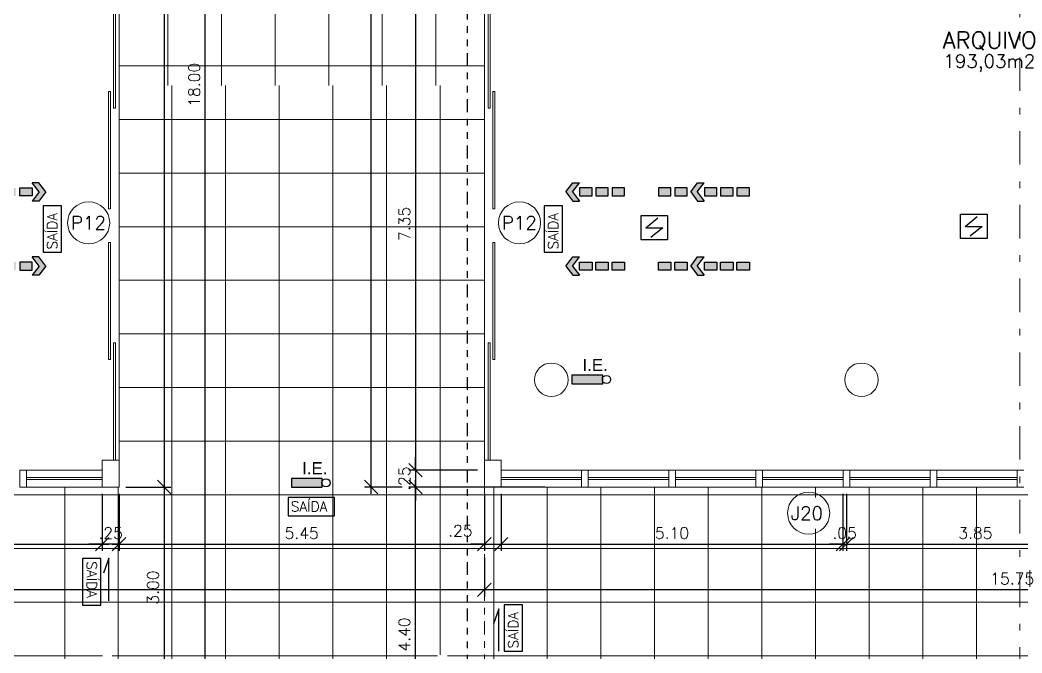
# Model space of a CAD drawing. Header units: millimetres. Extents: x 521 to 1055, y 261 to 520.
# Drawn here: x 578.6 to 593.54, y 487.24 to 496.68 of the extents above; entities that cross this region are included whole.
import ezdxf
from ezdxf.enums import TextEntityAlignment as Align

# ---------------------------------------------------------------- set-up
doc = ezdxf.new("R2010")
doc.units = ezdxf.units.MM
for name, pattern in [('CONTINU', [0]), ('DASHDOT', [1, 0.5, -0.25, 0, -0.25]), ('DASHDOTX2', [2, 1, -0.5, 0, -0.5]), ('DIVIDE2', [15.875, 6.35, -3.175, 0, -3.175, 0, -3.175])]:
    doc.linetypes.add(name, pattern=pattern)
doc.layers.add('0.1', color=8, linetype='Continuous', lineweight=13)
doc.layers.add('ppci', color=8, linetype='Continuous')
doc.styles.add('ROMANS', font='romans')
doc.styles.get("Standard").update_dxf_attribs({"font": 'romans.shx'})
doc.styles.add('STYLE1', font='sanss___.ttf')
doc.dimstyles.new('Fares Eng - 50', dxfattribs={"dimscale": 2, "dimtxt": 0.085, "dimasz": 0.1, "dimexe": 0.05, "dimexo": 0.05, "dimgap": 0.04, "dimtad": 1, "dimzin": 4, "dimdsep": 46, "dimtxsty": 'ROMANS', "dimblk1": 'OBLIQUE', "dimblk2": 'OBLIQUE', "dimsah": 1, "dimcen": 0.05, "dimdle": 0.05, "dimclrd": 8, "dimclre": 8, "dimclrt": 8, "dimaunit": 1, "dimadec": 0, "dimazin": 0, "dimtfac": 1, "dimtix": 1, "dimtmove": 2, "dimatfit": 0, "dimldrblk": 'OPEN90', "dimfxl": 1, "dimtolj": 1, "dimtzin": 0, "dimarcsym": 0})

# ---------------------------------------------------------------- blocks, each defined once
blk = doc.blocks.new('_OBLIQUE')
at = {"color": 0, "linetype": 'ByBlock'}
blk.add_line((-0.5, -0.5), (0.5, 0.5), dxfattribs=at)
blk = doc.blocks.new('*D2757')
at = {"layer": '0.1', "color": 8, "linetype": 'CONTINU', "lineweight": -2, "transparency": 16777216}
for p, q in [((574.977, 489.617), (574.977, 488.764)), ((579.823, 489.617), (579.823, 488.764)), ((574.877, 488.864), (579.923, 488.864))]:
    blk.add_line(p, q, dxfattribs=at)
at = {"layer": 'DEFPOINTS', "color": 0, "linetype": 'CONTINU', "lineweight": -2, "transparency": 16777216}
for p in [(574.977, 489.717), (579.823, 489.717), (579.823, 488.864)]:
    blk.add_point(p, dxfattribs=at)
at = {"layer": '0.1', "color": 8, "linetype": 'CONTINU', "lineweight": -2, "transparency": 16777216, "xscale": 0.2, "yscale": 0.2, "zscale": 0.2, "rotation": 180}
blk.add_blockref('_OBLIQUE', (574.977, 488.864), dxfattribs=at)
at = {"layer": '0.1', "color": 8, "linetype": 'CONTINU', "lineweight": -2, "transparency": 16777216, "xscale": 0.2, "yscale": 0.2, "zscale": 0.2}
blk.add_blockref('_OBLIQUE', (579.823, 488.864), dxfattribs=at)
at = {"layer": '0.1', "color": 8, "linetype": 'CONTINU', "transparency": 16777216, "insert": (577.4, 489.029), "char_height": 0.17, "attachment_point": 5, "style": 'ROMANS'}
blk.add_mtext('\\A1;4.85', dxfattribs=at)
blk = doc.blocks.new('_Open90')
at = {"color": 0, "linetype": 'ByBlock', "lineweight": -2}
for p, q in [((0, 0), (-1, 0)), ((-0.5, 0.5), (0, 0)), ((0, 0), (-0.5, -0.5))]:
    blk.add_line(p, q, dxfattribs=at)
blk = doc.blocks.new('*D2758')
at = {"layer": '0.1', "color": 8, "linetype": 'CONTINU', "lineweight": -2, "transparency": 16777216}
for p, q in [((579.823, 489.617), (579.823, 488.764)), ((580.073, 489.617), (580.073, 488.764)), ((579.823, 488.864), (579.623, 488.864)), ((580.073, 488.864), (579.823, 488.864)), ((580.073, 488.864), (580.273, 488.864))]:
    blk.add_line(p, q, dxfattribs=at)
at = {"layer": 'DEFPOINTS', "color": 0, "linetype": 'CONTINU', "lineweight": -2, "transparency": 16777216}
for p in [(579.823, 489.717), (580.073, 489.717), (579.823, 488.864)]:
    blk.add_point(p, dxfattribs=at)
at = {"layer": '0.1', "color": 8, "linetype": 'CONTINU', "lineweight": -2, "transparency": 16777216, "xscale": 0.2, "yscale": 0.2, "zscale": 0.2}
blk.add_blockref('_OBLIQUE', (579.823, 488.864), dxfattribs=at)
at = {"layer": '0.1', "color": 8, "linetype": 'CONTINU', "lineweight": -2, "transparency": 16777216, "xscale": 0.2, "yscale": 0.2, "zscale": 0.2, "rotation": 180}
blk.add_blockref('_OBLIQUE', (580.073, 488.864), dxfattribs=at)
at = {"layer": '0.1', "color": 8, "linetype": 'CONTINU', "transparency": 16777216, "insert": (579.948, 489.029), "char_height": 0.17, "attachment_point": 5, "style": 'ROMANS'}
blk.add_mtext('\\A1;.25', dxfattribs=at)
blk = doc.blocks.new('*D2781')
at = {"layer": '0.1', "color": 8, "linetype": 'CONTINU', "lineweight": -2, "transparency": 16777216}
for p, q in [((580.073, 489.617), (580.073, 488.764)), ((585.523, 489.617), (585.523, 488.764)), ((579.973, 488.864), (585.623, 488.864))]:
    blk.add_line(p, q, dxfattribs=at)
at = {"layer": 'DEFPOINTS', "color": 0, "linetype": 'CONTINU', "lineweight": -2, "transparency": 16777216}
for p in [(580.073, 489.717), (585.523, 489.717), (585.523, 488.864)]:
    blk.add_point(p, dxfattribs=at)
at = {"layer": '0.1', "color": 8, "linetype": 'CONTINU', "lineweight": -2, "transparency": 16777216, "xscale": 0.2, "yscale": 0.2, "zscale": 0.2, "rotation": 180}
blk.add_blockref('_OBLIQUE', (580.073, 488.864), dxfattribs=at)
at = {"layer": '0.1', "color": 8, "linetype": 'CONTINU', "lineweight": -2, "transparency": 16777216, "xscale": 0.2, "yscale": 0.2, "zscale": 0.2}
blk.add_blockref('_OBLIQUE', (585.523, 488.864), dxfattribs=at)
at = {"layer": '0.1', "color": 8, "linetype": 'CONTINU', "transparency": 16777216, "insert": (582.798, 489.029), "char_height": 0.17, "attachment_point": 5, "style": 'ROMANS'}
blk.add_mtext('\\A1;5.45', dxfattribs=at)
blk = doc.blocks.new('*D2782')
at = {"layer": '0.1', "color": 8, "linetype": 'CONTINU', "lineweight": -2, "transparency": 16777216}
for p, q in [((585.523, 489.617), (585.523, 488.764)), ((585.773, 489.617), (585.773, 488.764)), ((585.523, 488.864), (585.323, 488.864)), ((585.523, 488.864), (585.773, 488.864)), ((585.773, 488.864), (585.973, 488.864))]:
    blk.add_line(p, q, dxfattribs=at)
at = {"layer": 'DEFPOINTS', "color": 0, "linetype": 'CONTINU', "lineweight": -2, "transparency": 16777216}
for p in [(585.523, 489.717), (585.773, 489.717), (585.773, 488.864)]:
    blk.add_point(p, dxfattribs=at)
at = {"layer": '0.1', "color": 8, "linetype": 'CONTINU', "lineweight": -2, "transparency": 16777216, "xscale": 0.2, "yscale": 0.2, "zscale": 0.2}
blk.add_blockref('_OBLIQUE', (585.523, 488.864), dxfattribs=at)
at = {"layer": '0.1', "color": 8, "linetype": 'CONTINU', "lineweight": -2, "transparency": 16777216, "xscale": 0.2, "yscale": 0.2, "zscale": 0.2, "rotation": 180}
blk.add_blockref('_OBLIQUE', (585.773, 488.864), dxfattribs=at)
at = {"layer": '0.1', "color": 8, "linetype": 'CONTINU', "transparency": 16777216, "insert": (585.165, 489.064), "char_height": 0.17, "attachment_point": 5, "style": 'ROMANS'}
blk.add_mtext('\\A1;.25', dxfattribs=at)
blk = doc.blocks.new('*D2783')
at = {"layer": '0.1', "color": 8, "linetype": 'CONTINU', "lineweight": -2, "transparency": 16777216}
for p, q in [((585.773, 489.617), (585.773, 488.764)), ((590.873, 489.617), (590.873, 488.764)), ((585.673, 488.864), (590.973, 488.864))]:
    blk.add_line(p, q, dxfattribs=at)
at = {"layer": 'DEFPOINTS', "color": 0, "linetype": 'CONTINU', "lineweight": -2, "transparency": 16777216}
for p in [(585.773, 489.717), (590.873, 489.717), (590.873, 488.864)]:
    blk.add_point(p, dxfattribs=at)
at = {"layer": '0.1', "color": 8, "linetype": 'CONTINU', "lineweight": -2, "transparency": 16777216, "xscale": 0.2, "yscale": 0.2, "zscale": 0.2, "rotation": 180}
blk.add_blockref('_OBLIQUE', (585.773, 488.864), dxfattribs=at)
at = {"layer": '0.1', "color": 8, "linetype": 'CONTINU', "lineweight": -2, "transparency": 16777216, "xscale": 0.2, "yscale": 0.2, "zscale": 0.2}
blk.add_blockref('_OBLIQUE', (590.873, 488.864), dxfattribs=at)
at = {"layer": '0.1', "color": 8, "linetype": 'CONTINU', "transparency": 16777216, "insert": (588.323, 489.029), "char_height": 0.17, "attachment_point": 5, "style": 'ROMANS'}
blk.add_mtext('\\A1;5.10', dxfattribs=at)
blk = doc.blocks.new('*D2784')
at = {"layer": '0.1', "color": 8, "linetype": 'CONTINU', "lineweight": -2, "transparency": 16777216}
for p, q in [((590.873, 489.617), (590.873, 488.764)), ((590.923, 489.617), (590.923, 488.764)), ((590.873, 488.864), (590.673, 488.864)), ((590.873, 488.864), (590.923, 488.864)), ((590.923, 488.864), (591.123, 488.864))]:
    blk.add_line(p, q, dxfattribs=at)
at = {"layer": 'DEFPOINTS', "color": 0, "linetype": 'CONTINU', "lineweight": -2, "transparency": 16777216}
for p in [(590.873, 489.717), (590.923, 489.717), (590.923, 488.864)]:
    blk.add_point(p, dxfattribs=at)
at = {"layer": '0.1', "color": 8, "linetype": 'CONTINU', "lineweight": -2, "transparency": 16777216, "xscale": 0.2, "yscale": 0.2, "zscale": 0.2}
blk.add_blockref('_OBLIQUE', (590.873, 488.864), dxfattribs=at)
at = {"layer": '0.1', "color": 8, "linetype": 'CONTINU', "lineweight": -2, "transparency": 16777216, "xscale": 0.2, "yscale": 0.2, "zscale": 0.2, "rotation": 180}
blk.add_blockref('_OBLIQUE', (590.923, 488.864), dxfattribs=at)
at = {"layer": '0.1', "color": 8, "linetype": 'CONTINU', "transparency": 16777216, "insert": (590.898, 489.029), "char_height": 0.17, "attachment_point": 5, "style": 'ROMANS'}
blk.add_mtext('\\A1;.05', dxfattribs=at)
blk = doc.blocks.new('*D2785')
at = {"layer": '0.1', "color": 8, "linetype": 'CONTINU', "lineweight": -2, "transparency": 16777216}
for p, q in [((590.923, 489.617), (590.923, 488.764)), ((594.773, 489.617), (594.773, 488.764)), ((590.823, 488.864), (594.873, 488.864))]:
    blk.add_line(p, q, dxfattribs=at)
at = {"layer": 'DEFPOINTS', "color": 0, "linetype": 'CONTINU', "lineweight": -2, "transparency": 16777216}
for p in [(590.923, 489.717), (594.773, 489.717), (594.773, 488.864)]:
    blk.add_point(p, dxfattribs=at)
at = {"layer": '0.1', "color": 8, "linetype": 'CONTINU', "lineweight": -2, "transparency": 16777216, "xscale": 0.2, "yscale": 0.2, "zscale": 0.2, "rotation": 180}
blk.add_blockref('_OBLIQUE', (590.923, 488.864), dxfattribs=at)
at = {"layer": '0.1', "color": 8, "linetype": 'CONTINU', "lineweight": -2, "transparency": 16777216, "xscale": 0.2, "yscale": 0.2, "zscale": 0.2}
blk.add_blockref('_OBLIQUE', (594.773, 488.864), dxfattribs=at)
at = {"layer": '0.1', "color": 8, "linetype": 'CONTINU', "transparency": 16777216, "insert": (592.848, 489.029), "char_height": 0.17, "attachment_point": 5, "style": 'ROMANS'}
blk.add_mtext('\\A1;3.85', dxfattribs=at)
blk = doc.blocks.new('*D2551')
at = {"layer": '0.1', "color": 8, "linetype": 'CONTINU', "lineweight": -2, "transparency": 16777216}
for p, q in [((585.523, 488.664), (585.523, 488.085)), ((601.273, 488.664), (601.273, 488.085)), ((601.373, 488.185), (585.423, 488.185))]:
    blk.add_line(p, q, dxfattribs=at)
at = {"layer": 'DEFPOINTS', "color": 0, "linetype": 'CONTINU', "lineweight": -2, "transparency": 16777216}
for p in [(585.523, 488.764), (601.273, 488.764), (585.523, 488.185)]:
    blk.add_point(p, dxfattribs=at)
at = {"layer": '0.1', "color": 8, "linetype": 'CONTINU', "lineweight": -2, "transparency": 16777216, "xscale": 0.2, "yscale": 0.2, "zscale": 0.2, "rotation": 180}
blk.add_blockref('_OBLIQUE', (585.523, 488.185), dxfattribs=at)
at = {"layer": '0.1', "color": 8, "linetype": 'CONTINU', "lineweight": -2, "transparency": 16777216, "xscale": 0.2, "yscale": 0.2, "zscale": 0.2}
blk.add_blockref('_OBLIQUE', (601.273, 488.185), dxfattribs=at)
at = {"layer": '0.1', "color": 8, "linetype": 'CONTINU', "transparency": 16777216, "insert": (593.398, 488.35), "char_height": 0.17, "attachment_point": 5, "style": 'ROMANS'}
blk.add_mtext('\\A1;15.75', dxfattribs=at)
blk = doc.blocks.new('*D2552')
at = {"layer": '0.1', "color": 8, "linetype": 'CONTINU', "lineweight": -2, "transparency": 16777216}
for p, q in [((531.773, 488.664), (531.773, 488.085)), ((585.523, 488.564), (585.523, 488.085)), ((585.623, 488.185), (531.673, 488.185))]:
    blk.add_line(p, q, dxfattribs=at)
at = {"layer": 'DEFPOINTS', "color": 0, "linetype": 'CONTINU', "lineweight": -2, "transparency": 16777216}
for p in [(531.773, 488.764), (585.523, 488.664), (531.773, 488.185)]:
    blk.add_point(p, dxfattribs=at)
at = {"layer": '0.1', "color": 8, "linetype": 'CONTINU', "lineweight": -2, "transparency": 16777216, "xscale": 0.2, "yscale": 0.2, "zscale": 0.2, "rotation": 180}
blk.add_blockref('_OBLIQUE', (531.773, 488.185), dxfattribs=at)
at = {"layer": '0.1', "color": 8, "linetype": 'CONTINU', "lineweight": -2, "transparency": 16777216, "xscale": 0.2, "yscale": 0.2, "zscale": 0.2}
blk.add_blockref('_OBLIQUE', (585.523, 488.185), dxfattribs=at)
at = {"layer": '0.1', "color": 8, "linetype": 'CONTINU', "transparency": 16777216, "insert": (558.648, 488.35), "char_height": 0.17, "attachment_point": 5, "style": 'ROMANS'}
blk.add_mtext('\\A1;53.75', dxfattribs=at)
blk = doc.blocks.new('*D2868')
at = {"layer": '0.1', "color": 8, "linetype": 'CONTINU', "lineweight": -2, "transparency": 16777216}
for p, q in [((580.745, 504.817), (580.745, 489.617)), ((580.173, 504.717), (580.845, 504.717)), ((580.173, 489.717), (580.845, 489.717))]:
    blk.add_line(p, q, dxfattribs=at)
at = {"layer": 'DEFPOINTS', "color": 0, "linetype": 'CONTINU', "lineweight": -2, "transparency": 16777216}
for p in [(580.073, 504.717), (580.073, 489.717), (580.745, 489.717)]:
    blk.add_point(p, dxfattribs=at)
at = {"layer": '0.1', "color": 8, "linetype": 'CONTINU', "lineweight": -2, "transparency": 16777216, "xscale": 0.2, "yscale": 0.2, "zscale": 0.2}
for p, rotation in [((580.745, 504.717), 90), ((580.745, 489.717), 270)]:
    blk.add_blockref('_OBLIQUE', p, dxfattribs=dict(at, rotation=rotation))
at = {"layer": '0.1', "color": 8, "linetype": 'CONTINU', "transparency": 16777216, "insert": (580.58, 497.217), "char_height": 0.17, "attachment_point": 5, "rotation": 90, "style": 'ROMANS'}
blk.add_mtext('\\A1;15.00', dxfattribs=at)
blk = doc.blocks.new('*D2869')
at = {"layer": '0.1', "color": 8, "linetype": 'CONTINU', "lineweight": -2, "transparency": 16777216}
for p, q in [((580.745, 489.817), (580.745, 486.617)), ((580.173, 489.717), (580.845, 489.717)), ((582.095, 486.717), (580.645, 486.717))]:
    blk.add_line(p, q, dxfattribs=at)
at = {"layer": 'DEFPOINTS', "color": 0, "linetype": 'CONTINU', "lineweight": -2, "transparency": 16777216}
for p in [(580.073, 489.717), (580.745, 486.717), (582.195, 486.717)]:
    blk.add_point(p, dxfattribs=at)
at = {"layer": '0.1', "color": 8, "linetype": 'CONTINU', "lineweight": -2, "transparency": 16777216, "xscale": 0.2, "yscale": 0.2, "zscale": 0.2}
for p, rotation in [((580.745, 489.717), 90), ((580.745, 486.717), 270)]:
    blk.add_blockref('_OBLIQUE', p, dxfattribs=dict(at, rotation=rotation))
at = {"layer": '0.1', "color": 8, "linetype": 'CONTINU', "transparency": 16777216, "insert": (580.58, 488.217), "char_height": 0.17, "attachment_point": 5, "rotation": 90, "style": 'ROMANS'}
blk.add_mtext('\\A1;3.00', dxfattribs=at)
blk = doc.blocks.new('*D2586')
at = {"layer": '0.1', "color": 8, "linetype": 'CONTINU', "lineweight": -2, "transparency": 16777216}
for p, q in [((581.36, 486.617), (581.36, 504.817)), ((580.945, 504.717), (581.46, 504.717)), ((580.945, 486.717), (581.46, 486.717))]:
    blk.add_line(p, q, dxfattribs=at)
at = {"layer": 'DEFPOINTS', "color": 0, "linetype": 'CONTINU', "lineweight": -2, "transparency": 16777216}
for p in [(580.845, 504.717), (581.36, 504.717), (580.845, 486.717)]:
    blk.add_point(p, dxfattribs=at)
at = {"layer": '0.1', "color": 8, "linetype": 'CONTINU', "lineweight": -2, "transparency": 16777216, "xscale": 0.2, "yscale": 0.2, "zscale": 0.2}
for p, rotation in [((581.36, 504.717), 90), ((581.36, 486.717), 270)]:
    blk.add_blockref('_OBLIQUE', p, dxfattribs=dict(at, rotation=rotation))
at = {"layer": '0.1', "color": 8, "linetype": 'CONTINU', "transparency": 16777216, "insert": (581.195, 495.717), "char_height": 0.17, "attachment_point": 5, "rotation": 90, "style": 'ROMANS'}
blk.add_mtext('\\A1;18.00', dxfattribs=at)
blk = doc.blocks.new('*D2593')
at = {"layer": '0.1', "color": 8, "linetype": 'CONTINU', "lineweight": -2, "transparency": 16777216}
for p, q in [((585.423, 497.317), (584.395, 497.317)), ((584.495, 497.417), (584.495, 489.867)), ((585.423, 489.967), (584.395, 489.967))]:
    blk.add_line(p, q, dxfattribs=at)
at = {"layer": 'DEFPOINTS', "color": 0, "linetype": 'CONTINU', "lineweight": -2, "transparency": 16777216}
for p in [(585.523, 497.317), (584.495, 489.967), (585.523, 489.967)]:
    blk.add_point(p, dxfattribs=at)
at = {"layer": '0.1', "color": 8, "linetype": 'CONTINU', "lineweight": -2, "transparency": 16777216, "xscale": 0.2, "yscale": 0.2, "zscale": 0.2}
for p, rotation in [((584.495, 497.317), 90), ((584.495, 489.967), 270)]:
    blk.add_blockref('_OBLIQUE', p, dxfattribs=dict(at, rotation=rotation))
at = {"layer": '0.1', "color": 8, "linetype": 'CONTINU', "transparency": 16777216, "insert": (584.33, 493.642), "char_height": 0.17, "attachment_point": 5, "rotation": 90, "style": 'ROMANS'}
blk.add_mtext('\\A1;7.35', dxfattribs=at)
blk = doc.blocks.new('*D2873')
at = {"layer": '0.1', "color": 8, "linetype": 'CONTINU', "lineweight": -2, "transparency": 16777216}
for p, q in [((584.495, 489.967), (584.495, 490.167)), ((585.423, 489.967), (584.395, 489.967)), ((584.495, 489.967), (584.495, 489.717)), ((585.423, 489.717), (584.395, 489.717)), ((584.495, 489.717), (584.495, 489.517))]:
    blk.add_line(p, q, dxfattribs=at)
at = {"layer": 'DEFPOINTS', "color": 0, "linetype": 'CONTINU', "lineweight": -2, "transparency": 16777216}
for p in [(585.523, 489.967), (584.495, 489.717), (585.523, 489.717)]:
    blk.add_point(p, dxfattribs=at)
at = {"layer": '0.1', "color": 8, "linetype": 'CONTINU', "lineweight": -2, "transparency": 16777216, "xscale": 0.2, "yscale": 0.2, "zscale": 0.2}
for p, rotation in [((584.495, 489.967), 270), ((584.495, 489.717), 90)]:
    blk.add_blockref('_OBLIQUE', p, dxfattribs=dict(at, rotation=rotation))
at = {"layer": '0.1', "color": 8, "linetype": 'CONTINU', "transparency": 16777216, "insert": (584.33, 489.842), "char_height": 0.17, "attachment_point": 5, "rotation": 90, "style": 'ROMANS'}
blk.add_mtext('\\A1;.25', dxfattribs=at)
blk = doc.blocks.new('*D2594')
at = {"layer": '0.1', "color": 8, "linetype": 'CONTINU', "lineweight": -2, "transparency": 16777216}
for p, q in [((584.295, 504.467), (583.736, 504.467)), ((583.836, 489.617), (583.836, 504.567)), ((584.295, 489.717), (583.736, 489.717))]:
    blk.add_line(p, q, dxfattribs=at)
at = {"layer": 'DEFPOINTS', "color": 0, "linetype": 'CONTINU', "lineweight": -2, "transparency": 16777216}
for p in [(583.836, 504.467), (584.395, 504.467), (584.395, 489.717)]:
    blk.add_point(p, dxfattribs=at)
at = {"layer": '0.1', "color": 8, "linetype": 'CONTINU', "lineweight": -2, "transparency": 16777216, "xscale": 0.2, "yscale": 0.2, "zscale": 0.2}
for p, rotation in [((583.836, 504.467), 90), ((583.836, 489.717), 270)]:
    blk.add_blockref('_OBLIQUE', p, dxfattribs=dict(at, rotation=rotation))
at = {"layer": '0.1', "color": 8, "linetype": 'CONTINU', "transparency": 16777216, "insert": (583.671, 497.092), "char_height": 0.17, "attachment_point": 5, "rotation": 90, "style": 'ROMANS'}
blk.add_mtext('\\A1;14.75', dxfattribs=at)
blk = doc.blocks.new('*D2914')
at = {"layer": '0.1', "color": 8, "linetype": 'CONTINU', "lineweight": -2, "transparency": 16777216}
for p, q in [((584.495, 485.217), (584.495, 489.817)), ((586.423, 489.717), (584.395, 489.717)), ((586.423, 485.317), (584.395, 485.317))]:
    blk.add_line(p, q, dxfattribs=at)
at = {"layer": 'DEFPOINTS', "color": 0, "linetype": 'CONTINU', "lineweight": -2, "transparency": 16777216}
for p in [(584.495, 489.717), (586.523, 489.717), (586.523, 485.317)]:
    blk.add_point(p, dxfattribs=at)
at = {"layer": '0.1', "color": 8, "linetype": 'CONTINU', "lineweight": -2, "transparency": 16777216, "xscale": 0.2, "yscale": 0.2, "zscale": 0.2}
for p, rotation in [((584.495, 489.717), 90), ((584.495, 485.317), 270)]:
    blk.add_blockref('_OBLIQUE', p, dxfattribs=dict(at, rotation=rotation))
at = {"layer": '0.1', "color": 8, "linetype": 'CONTINU', "transparency": 16777216, "insert": (584.33, 487.517), "char_height": 0.17, "attachment_point": 5, "rotation": 90, "style": 'ROMANS'}
blk.add_mtext('\\A1;4.40', dxfattribs=at)
blk = doc.blocks.new('ÁREA')
for p in [(0.00005, 0.00376), (0, 0)]:
    blk.add_attdef('COMPARTIMENTO', text='', height=0.0025).set_placement(p, align=Align.CENTER)
at = {"color": 1}
for p in [(-0.00005, -0.00376), (-0.0001, -0.00752)]:
    blk.add_attdef('ÁREA', text='', height=0.002, dxfattribs=at).set_placement(p, align=Align.CENTER)

msp = doc.modelspace()

# ---------------------------------------------------------------- hatches: boundary and pattern name
at = {"layer": '0.1', "linetype": 'CONTINU'}
h = msp.add_hatch(dxfattribs=at)
h.set_pattern_fill('_USER', color=8, scale=0.8, style=0, double=1, pattern_type=0)
h.set_pattern_definition([(0, (0, 0), (0, 0.8), []), (90, (0, 0), (-0.8, 5e-17), [])])
h.paths.add_polyline_path([(585.52327, 504.63692), (584.16077, 504.63692), (584.16077, 504.66692), (585.52327, 504.66692), (585.52327, 504.71692), (580.07327, 504.71692), (580.07327, 504.66692), (581.43577, 504.66692), (581.43577, 504.63692), (580.07327, 504.63692), (580.07327, 497.11692), (580.07327, 495.70918), (585.52327, 495.70918), (585.52327, 497.11692), (585.52327, 498.1182), (585.47327, 498.1182), (585.47327, 498.0182), (585.43327, 498.0182), (585.43327, 498.9182), (585.47327, 498.9182), (585.47327, 498.8182), (585.52327, 498.8182)])
h.paths.add_polyline_path([(583.11077, 504.56692), (583.11077, 504.59692), (584.47327, 504.59692), (584.47327, 504.56692)], flags=16)
h.paths.add_polyline_path([(582.48577, 504.56692), (581.12327, 504.56692), (581.12327, 504.59692), (582.48577, 504.59692)], flags=16)
h.paths.add_polyline_path([(581.81643, 497.07966), (583.21166, 497.07966), (583.21166, 497.4368), (581.81643, 497.4368)], flags=24)
h.paths.add_polyline_path([(581.68437, 497.40273), (583.35699, 497.40273), (583.35699, 497.77773), (581.68437, 497.77773)], flags=24)
h.paths.add_polyline_path([(580.39523, 496.78121), (580.39523, 497.65264), (580.69523, 497.65264), (580.69523, 496.78121)], flags=24)
h.paths.add_polyline_path([(581.00951, 495.28121), (581.00951, 496.15264), (581.30951, 496.15264), (581.30951, 495.28121)], flags=9)
h.paths.add_polyline_path([(584.14531, 502.61216), (584.14531, 503.32168), (584.44531, 503.32168), (584.44531, 502.61216)], flags=24)
h.paths.add_polyline_path([(584.14531, 501.18716), (584.14531, 501.69668), (584.44531, 501.69668), (584.44531, 501.18716)], flags=24)
h.paths.add_polyline_path([(584.14531, 500.12645), (584.14531, 500.8074), (584.44531, 500.8074), (584.44531, 500.12645)], flags=24)
h.paths.add_polyline_path([(584.14531, 499.23716), (584.14531, 499.74668), (584.44531, 499.74668), (584.44531, 499.23716)], flags=24)
h.paths.add_polyline_path([(584.14531, 498.06216), (584.14531, 498.77168), (584.44531, 498.77168), (584.44531, 498.06216)], flags=24)
h.paths.add_polyline_path([(584.14531, 497.08716), (584.14531, 497.59668), (584.44531, 497.59668), (584.44531, 497.08716)], flags=24)
h.paths.add_polyline_path([(583.48596, 496.65621), (583.48596, 497.52764), (583.78596, 497.52764), (583.78596, 496.65621)], flags=24)
h.paths.add_polyline_path([(584.56082, 497.48309), (585.26082, 497.48309), (585.26082, 497.78309), (584.56082, 497.78309)], flags=24)
h.paths.add_polyline_path([(584.56082, 497.76096), (585.19415, 497.76096), (585.19415, 498.06096), (584.56082, 498.06096)], flags=24)
h.paths.add_polyline_path([(584.57034, 498.0358), (585.39415, 498.0358), (585.39415, 498.3358), (584.57034, 498.3358)], flags=24)
h.paths.add_polyline_path([(584.66768, 500.83102), (585.50101, 500.83102), (585.50101, 501.13102), (584.66768, 501.13102)], flags=24)
h.paths.add_polyline_path([(584.66768, 501.3027), (585.30101, 501.3027), (585.30101, 501.6027), (584.66768, 501.6027)], flags=24)
h.paths.add_polyline_path([(584.6772, 501.57754), (585.28196, 501.57754), (585.28196, 501.87754), (584.6772, 501.87754)], flags=24)
h.paths.add_polyline_path([(585.16895, 497.33756), (585.16895, 497.88328), (585.50055, 497.88328), (585.50055, 497.33756)], flags=16)
h.paths.add_polyline_path([(585.51367, 498.88089), (585.26271, 498.75019), (585.13135, 498.41262), (585.26271, 498.07504), (585.51367, 497.94435)], flags=16)
h = msp.add_hatch(dxfattribs=at)
h.set_pattern_fill('_USER', color=8, scale=0.8, style=0, double=1, pattern_type=0)
h.set_pattern_definition([(0, (-0.73825, 0), (0, 0.8), []), (90, (-0.73825, 0), (-0.8, 5e-17), [])])
h.paths.add_polyline_path([(585.52327, 489.71692), (585.52327, 490.11692), (585.52327, 495.70918), (580.07327, 495.70918), (580.07327, 490.11692), (580.07327, 489.71692), (579.82327, 489.71692), (578.6941, 489.71692), (578.5941, 489.71692), (578.42986, 489.71692), (578.42986, 486.71692), (585.32327, 486.71692), (585.32327, 484.64768), (585.52327, 484.64768)])
h.paths.add_polyline_path([(585.07327, 487.04192, -1), (584.72327, 487.04192, -1)], flags=16)
h.paths.add_polyline_path([(580.07327, 487.04192, -1), (579.72327, 487.04192, -1)], flags=16)
h.paths.add_polyline_path([(597.11647, 489.71692), (594.87327, 489.71692), (594.77327, 489.71692), (593.57327, 489.71692), (593.47327, 489.71692), (592.27327, 489.71692), (592.17327, 489.71692), (590.97327, 489.71692), (590.87327, 489.71692), (589.67327, 489.71692), (589.57327, 489.71692), (588.37327, 489.71692), (588.27327, 489.71692), (587.07327, 489.71692), (586.97327, 489.71692), (585.77327, 489.71692), (585.52327, 489.71692), (585.52327, 484.64768), (595.89827, 484.64768), (595.89827, 484.79692), (595.85827, 484.79692), (595.85827, 485.07014, -0.3678942), (595.64827, 485.31692, -0.92271773), (596.14505, 485.35692), (597.11647, 485.35692)])
h.paths.add_polyline_path([(586.77327, 485.31692, -1), (586.27327, 485.31692, -1)], flags=16)
h.paths.add_polyline_path([(590.17403, 489.32695, -1), (590.65331, 489.32695, -1)], flags=16)
h.paths.add_polyline_path([(591.39827, 485.31692, -1), (590.89827, 485.31692, -1)], flags=16)
h.paths.add_polyline_path([(579.69351, 489.21367), (580.20303, 489.21367), (580.20303, 488.91367), (579.69351, 488.91367)], flags=24)
h.paths.add_polyline_path([(582.44351, 489.21367), (583.15303, 489.21367), (583.15303, 488.91367), (582.44351, 488.91367)], flags=24)
h.paths.add_polyline_path([(584.91067, 489.21367), (585.4202, 489.21367), (585.4202, 488.91367), (584.91067, 488.91367)], flags=24)
h.paths.add_polyline_path([(580.39523, 487.86216), (580.39523, 488.57168), (580.69523, 488.57168), (580.69523, 487.86216)], flags=24)
h.paths.add_polyline_path([(581.00951, 495.28121), (581.00951, 496.15264), (581.30951, 496.15264), (581.30951, 495.28121)], flags=9)
h.paths.add_polyline_path([(584.14531, 493.28716), (584.14531, 493.99668), (584.44531, 493.99668), (584.44531, 493.28716)], flags=24)
h.paths.add_polyline_path([(584.14531, 489.58716), (584.14531, 490.09668), (584.44531, 490.09668), (584.44531, 489.58716)], flags=24)
h.paths.add_polyline_path([(584.14531, 487.16216), (584.14531, 487.87168), (584.44531, 487.87168), (584.44531, 487.16216)], flags=24)
h.paths.add_polyline_path([(587.96851, 489.21367), (588.67803, 489.21367), (588.67803, 488.91367), (587.96851, 488.91367)], flags=24)
h.paths.add_polyline_path([(590.64351, 489.21367), (591.15303, 489.21367), (591.15303, 488.91367), (590.64351, 488.91367)], flags=24)
h.paths.add_polyline_path([(592.49351, 489.21367), (593.20303, 489.21367), (593.20303, 488.91367), (592.49351, 488.91367)], flags=24)
h.paths.add_polyline_path([(594.54351, 489.21367), (595.05303, 489.21367), (595.05303, 488.91367), (594.54351, 488.91367)], flags=24)
h.paths.add_polyline_path([(593.16851, 486.55269), (593.87803, 486.55269), (593.87803, 486.25269), (593.16851, 486.25269)], flags=24)
h.paths.add_polyline_path([(588.38577, 486.55269), (589.28577, 486.55269), (589.28577, 486.25269), (588.38577, 486.25269)], flags=24)
h.paths.add_polyline_path([(585.68279, 486.55269), (586.36375, 486.55269), (586.36375, 486.25269), (585.68279, 486.25269)], flags=24)
h.paths.add_polyline_path([(592.96256, 488.53483), (593.83398, 488.53483), (593.83398, 488.23483), (592.96256, 488.23483)], flags=24)
h.paths.add_polyline_path([(594.78576, 485.0774), (594.78576, 485.59645), (595.08576, 485.59645), (595.08576, 485.0774)], flags=24)
h.paths.add_polyline_path([(594.78576, 487.18216), (594.78576, 487.89168), (595.08576, 487.89168), (595.08576, 487.18216)], flags=24)
h.paths.add_polyline_path([(586.01075, 481.9411), (586.01075, 486.05539), (585.55361, 486.05539), (585.55361, 481.9411)], flags=9)
h.paths.add_polyline_path([(590.19211, 489.17544), (590.58735, 489.17544), (590.58735, 489.47544), (590.19211, 489.47544)], flags=24)
at = {"layer": 'ppci', "linetype": 'Continuous'}
h = msp.add_hatch(color=10, dxfattribs=at)
h.paths.add_polyline_path([(578.10507, 494.17826), (578.29025, 494.17826), (578.29025, 494.05931), (578.10507, 494.05931)])
h.paths.add_polyline_path([(578.34796, 494.17826), (578.53314, 494.17826), (578.53314, 494.05931), (578.34796, 494.05931)])
h.paths.add_polyline_path([(578.59085, 494.17826), (578.77603, 494.17826), (578.77603, 494.05931), (578.59085, 494.05931)])
h.paths.add_polyline_path([(578.77874, 494.25561), (578.87635, 494.25561), (578.97959, 494.11879), (578.87635, 493.98196), (578.77874, 493.98196), (578.88198, 494.11879)])
h = msp.add_hatch(color=10, dxfattribs=at)
h.paths.add_polyline_path([(587.61514, 494.17826), (587.42996, 494.17826), (587.42996, 494.05931), (587.61514, 494.05931)])
h.paths.add_polyline_path([(587.37225, 494.17826), (587.18707, 494.17826), (587.18707, 494.05931), (587.37225, 494.05931)])
h.paths.add_polyline_path([(587.12936, 494.17826), (586.94418, 494.17826), (586.94418, 494.05931), (587.12936, 494.05931)])
h.paths.add_polyline_path([(586.94147, 494.25561), (586.84386, 494.25561), (586.74062, 494.11879), (586.84386, 493.98196), (586.94147, 493.98196), (586.83823, 494.11879)])
h = msp.add_hatch(color=10, dxfattribs=at)
h.paths.add_polyline_path([(589.2908, 494.17826), (589.2908, 494.05931), (589.47598, 494.05931), (589.47598, 494.17826)])
h.paths.add_polyline_path([(589.23309, 494.05931), (589.23309, 494.17826), (589.04791, 494.17826), (589.04791, 494.05931)])
h.paths.add_polyline_path([(588.9902, 494.17826), (588.80502, 494.17826), (588.80502, 494.05931), (588.9902, 494.05931)])
h.paths.add_polyline_path([(588.70469, 493.98196), (588.8023, 493.98196), (588.69906, 494.11879), (588.8023, 494.25561), (588.70469, 494.25561), (588.60146, 494.11879)])
h.paths.add_polyline_path([(588.54874, 494.05931), (588.54874, 494.17826), (588.36356, 494.17826), (588.36356, 494.05931)])
h.paths.add_polyline_path([(588.12067, 494.05931), (588.30585, 494.05931), (588.30585, 494.17826), (588.12067, 494.17826)])
h = msp.add_hatch(color=10, dxfattribs=at)
h.paths.add_polyline_path([(578.10507, 492.95259), (578.29025, 492.95259), (578.29025, 493.07154), (578.10507, 493.07154)])
h.paths.add_polyline_path([(578.34796, 492.95259), (578.53314, 492.95259), (578.53314, 493.07154), (578.34796, 493.07154)])
h.paths.add_polyline_path([(578.59085, 492.95259), (578.77603, 492.95259), (578.77603, 493.07154), (578.59085, 493.07154)])
h.paths.add_polyline_path([(578.77874, 492.87524), (578.87635, 492.87524), (578.97959, 493.01207), (578.87635, 493.14889), (578.77874, 493.14889), (578.88198, 493.01207)])
h = msp.add_hatch(color=10, dxfattribs=at)
h.paths.add_polyline_path([(587.61514, 492.95259), (587.42996, 492.95259), (587.42996, 493.07154), (587.61514, 493.07154)])
h.paths.add_polyline_path([(587.37225, 492.95259), (587.18707, 492.95259), (587.18707, 493.07154), (587.37225, 493.07154)])
h.paths.add_polyline_path([(587.12936, 492.95259), (586.94418, 492.95259), (586.94418, 493.07154), (587.12936, 493.07154)])
h.paths.add_polyline_path([(586.94147, 492.87524), (586.84386, 492.87524), (586.74062, 493.01207), (586.84386, 493.14889), (586.94147, 493.14889), (586.83823, 493.01207)])
h = msp.add_hatch(color=10, dxfattribs=at)
h.paths.add_polyline_path([(589.2908, 492.95259), (589.2908, 493.07154), (589.47598, 493.07154), (589.47598, 492.95259)])
h.paths.add_polyline_path([(589.23309, 493.07154), (589.23309, 492.95259), (589.04791, 492.95259), (589.04791, 493.07154)])
h.paths.add_polyline_path([(588.9902, 492.95259), (588.80502, 492.95259), (588.80502, 493.07154), (588.9902, 493.07154)])
h.paths.add_polyline_path([(588.70469, 493.14889), (588.8023, 493.14889), (588.69906, 493.01207), (588.8023, 492.87524), (588.70469, 492.87524), (588.60146, 493.01207)])
h.paths.add_polyline_path([(588.54874, 493.07154), (588.54874, 492.95259), (588.36356, 492.95259), (588.36356, 493.07154)])
h.paths.add_polyline_path([(588.12067, 493.07154), (588.30585, 493.07154), (588.30585, 492.95259), (588.12067, 492.95259)])
at = {"layer": 'ppci'}
for points in [[(587.28307, 491.24938), (587.28307, 491.39188), (586.83455, 491.39188), (586.83455, 491.24938)], [(583.10093, 489.70834), (583.10093, 489.85084), (582.65241, 489.85084), (582.65241, 489.70834)]]:
    msp.add_hatch(color=10, dxfattribs=at).paths.add_polyline_path(points)

# ---------------------------------------------------------------- linework, layer by layer
at = {"layer": '0.1', "color": 8, "linetype": 'DASHDOTX2', "ltscale": 0.5}
msp.add_line((593.51247, 508.22574), (593.51247, 450.10901), dxfattribs=at)
at = {"layer": '0.1', "color": 8}
for p, q in [((580.07327, 490.11692), (580.07327, 497.11692)), ((585.52327, 497.11692), (585.52327, 490.11692)), ((578.6941, 489.96692), (579.82327, 489.96692)), ((585.77327, 489.96692), (586.97327, 489.96692)), ((587.07327, 489.96692), (586.97327, 489.96692)), ((586.97327, 489.96692), (586.97327, 489.71692)), ((587.07327, 489.96692), (588.27327, 489.96692)), ((587.07327, 489.96692), (587.07327, 489.71692)), ((588.37327, 489.96692), (588.27327, 489.96692)), ((588.27327, 489.96692), (588.27327, 489.71692)), ((588.37327, 489.96692), (589.57327, 489.96692)), ((588.37327, 489.96692), (588.37327, 489.71692)), ((589.67327, 489.96692), (589.57327, 489.96692)), ((589.57327, 489.96692), (589.57327, 489.71692)), ((589.67327, 489.96692), (590.87327, 489.96692)), ((589.67327, 489.96692), (589.67327, 489.71692)), ((590.97327, 489.96692), (590.87327, 489.96692)), ((590.87327, 489.96692), (590.87327, 489.71692)), ((590.97327, 489.96692), (592.17327, 489.96692)), ((590.97327, 489.96692), (590.97327, 489.71692)), ((592.27327, 489.96692), (592.17327, 489.96692)), ((592.17327, 489.96692), (592.17327, 489.71692)), ((592.27327, 489.96692), (593.47327, 489.96692)), ((592.27327, 489.96692), (592.27327, 489.71692)), ((593.57327, 489.96692), (593.47327, 489.96692)), ((593.47327, 489.96692), (593.47327, 489.71692)), ((578.6941, 489.85692), (579.82327, 489.85692)), ((579.82327, 489.82692), (578.6941, 489.82692)), ((585.77327, 489.85692), (586.97327, 489.85692)), ((586.97327, 489.82692), (585.77327, 489.82692)), ((587.07327, 489.85692), (588.27327, 489.85692)), ((588.27327, 489.82692), (587.07327, 489.82692)), ((588.37327, 489.85692), (589.57327, 489.85692)), ((589.57327, 489.82692), (588.37327, 489.82692)), ((589.67327, 489.85692), (590.87327, 489.85692)), ((590.87327, 489.82692), (589.67327, 489.82692)), ((590.97327, 489.85692), (592.17327, 489.85692)), ((592.17327, 489.82692), (590.97327, 489.82692)), ((592.27327, 489.85692), (593.47327, 489.85692)), ((593.47327, 489.82692), (592.27327, 489.82692)), ((579.82327, 489.71692), (578.6941, 489.71692)), ((586.97327, 489.71692), (585.77327, 489.71692)), ((587.07327, 489.71692), (586.97327, 489.71692)), ((588.27327, 489.71692), (587.07327, 489.71692)), ((588.37327, 489.71692), (588.27327, 489.71692)), ((589.57327, 489.71692), (588.37327, 489.71692)), ((589.67327, 489.71692), (589.57327, 489.71692)), ((590.87327, 489.71692), (589.67327, 489.71692)), ((590.97327, 489.71692), (590.87327, 489.71692)), ((592.17327, 489.71692), (590.97327, 489.71692)), ((592.27327, 489.71692), (592.17327, 489.71692)), ((593.47327, 489.71692), (592.27327, 489.71692)), ((593.57327, 489.71692), (593.47327, 489.71692))]:
    msp.add_line(p, q, dxfattribs=at)
at = {"layer": '0.1', "color": 7}
for p, q in [((580.07327, 490.11692), (579.82327, 490.11692)), ((579.82327, 490.11692), (579.82327, 489.71692)), ((580.07327, 490.11692), (580.07327, 489.71692)), ((585.52327, 490.11692), (585.52327, 489.71692)), ((585.77327, 490.11692), (585.52327, 490.11692)), ((585.77327, 490.11692), (585.77327, 489.71692)), ((579.82327, 489.71692), (580.07327, 489.71692)), ((585.52327, 489.71692), (585.77327, 489.71692))]:
    msp.add_line(p, q, dxfattribs=at)
at = {"layer": '0.1', "color": 8, "linetype": 'DASHDOT', "ltscale": 0.4}
msp.add_line((585.52327, 489.71692), (585.52327, 460.31692), dxfattribs=at)
at = {"layer": '0.1', "color": 8}
for points in [[(580.01827, 497.11692), (579.98827, 497.11692), (579.98827, 495.36692), (580.01827, 495.36692)], [(585.57827, 497.11692), (585.60827, 497.11692), (585.60827, 495.36692), (585.57827, 495.36692)], [(579.94827, 495.61692), (579.91827, 495.61692), (579.91827, 493.86692), (579.94827, 493.86692)], [(585.64827, 495.61692), (585.67827, 495.61692), (585.67827, 493.86692), (585.64827, 493.86692)], [(579.94827, 491.61692), (579.91827, 491.61692), (579.91827, 493.36692), (579.94827, 493.36692)], [(585.64827, 491.61692), (585.67827, 491.61692), (585.67827, 493.36692), (585.64827, 493.36692)], [(580.01827, 490.11692), (579.98827, 490.11692), (579.98827, 491.86692), (580.01827, 491.86692)], [(585.57827, 490.11692), (585.60827, 490.11692), (585.60827, 491.86692), (585.57827, 491.86692)], [(578.5941, 489.96692), (578.6941, 489.96692), (578.6941, 489.71692), (578.5941, 489.71692)]]:
    msp.add_lwpolyline(points, close=True, dxfattribs=at)
for centre in [(579.62018, 493.65822), (586.04774, 493.65822), (590.36034, 489.32695)]:
    msp.add_circle(centre, 0.31403, dxfattribs=at)
at = {"layer": '0.1', "color": 7}
for centre in [(586.52327, 491.31692), (591.14827, 491.31692)]:
    msp.add_circle(centre, 0.25, dxfattribs=at)
at = {"layer": 'ppci', "color": 10, "linetype": 'Continuous'}
for p, q in [((578.88198, 494.11879), (578.77874, 494.25561)), ((578.87635, 494.25561), (578.77874, 494.25561)), ((578.97959, 494.11879), (578.87635, 494.25561)), ((586.74062, 494.11879), (586.84386, 494.25561)), ((586.83823, 494.11879), (586.94147, 494.25561)), ((586.84386, 494.25561), (586.94147, 494.25561)), ((588.60146, 494.11879), (588.70469, 494.25561)), ((588.69906, 494.11879), (588.8023, 494.25561)), ((588.70469, 494.25561), (588.8023, 494.25561)), ((578.88198, 494.11879), (578.77874, 493.98196)), ((578.87635, 493.98196), (578.77874, 493.98196)), ((578.97959, 494.11879), (578.87635, 493.98196)), ((586.74062, 494.11879), (586.84386, 493.98196)), ((586.83823, 494.11879), (586.94147, 493.98196)), ((586.84386, 493.98196), (586.94147, 493.98196)), ((588.60146, 494.11879), (588.70469, 493.98196)), ((588.69906, 494.11879), (588.8023, 493.98196)), ((588.70469, 493.98196), (588.8023, 493.98196)), ((587.93118, 493.58472), (588.10981, 493.73104)), ((592.6971, 493.60553), (592.87573, 493.75185)), ((587.93118, 493.58472), (588.18449, 493.58472)), ((588.18449, 493.58472), (588.00586, 493.43841)), ((592.6971, 493.60553), (592.95041, 493.60553)), ((592.95041, 493.60553), (592.77178, 493.45922)), ((578.88198, 493.01207), (578.77874, 493.14889)), ((578.87635, 493.14889), (578.77874, 493.14889)), ((578.97959, 493.01207), (578.87635, 493.14889)), ((586.74062, 493.01207), (586.84386, 493.14889)), ((586.83823, 493.01207), (586.94147, 493.14889)), ((586.84386, 493.14889), (586.94147, 493.14889)), ((588.60146, 493.01207), (588.70469, 493.14889)), ((588.69906, 493.01207), (588.8023, 493.14889)), ((588.70469, 493.14889), (588.8023, 493.14889)), ((578.88198, 493.01207), (578.77874, 492.87524)), ((578.97959, 493.01207), (578.87635, 492.87524)), ((586.74062, 493.01207), (586.84386, 492.87524)), ((586.83823, 493.01207), (586.94147, 492.87524)), ((588.60146, 493.01207), (588.70469, 492.87524)), ((588.69906, 493.01207), (588.8023, 492.87524)), ((578.87635, 492.87524), (578.77874, 492.87524)), ((586.84386, 492.87524), (586.94147, 492.87524)), ((588.70469, 492.87524), (588.8023, 492.87524))]:
    msp.add_line(p, q, dxfattribs=at)
at = {"layer": 'ppci', "color": 12, "linetype": 'DIVIDE2', "ltscale": 0.03}
msp.add_lwpolyline([(585.52515, 498.95335), (585.26431, 498.95335), (585.26431, 463.84231), (586.24589, 463.84231), (586.24589, 463.72995)], dxfattribs=at)
at = {"layer": 'ppci', "color": 10, "linetype": 'Continuous'}
for points in [[(578.77603, 494.05931), (578.59085, 494.05931), (578.59085, 494.17826), (578.77603, 494.17826)], [(586.94418, 494.05931), (587.12936, 494.05931), (587.12936, 494.17826), (586.94418, 494.17826)], [(587.18707, 494.05931), (587.37225, 494.05931), (587.37225, 494.17826), (587.18707, 494.17826)], [(587.42996, 494.05931), (587.61514, 494.05931), (587.61514, 494.17826), (587.42996, 494.17826)], [(588.12067, 494.05931), (588.30585, 494.05931), (588.30585, 494.17826), (588.12067, 494.17826)], [(588.36356, 494.05931), (588.54874, 494.05931), (588.54874, 494.17826), (588.36356, 494.17826)], [(588.80502, 494.05931), (588.9902, 494.05931), (588.9902, 494.17826), (588.80502, 494.17826)], [(589.04791, 494.05931), (589.23309, 494.05931), (589.23309, 494.17826), (589.04791, 494.17826)], [(589.2908, 494.05931), (589.47598, 494.05931), (589.47598, 494.17826), (589.2908, 494.17826)], [(587.85993, 493.76693), (588.25573, 493.76693), (588.25573, 493.40252), (587.85993, 493.40252)], [(592.62586, 493.78774), (593.02165, 493.78774), (593.02165, 493.42332), (592.62586, 493.42332)], [(578.77603, 493.07154), (578.59085, 493.07154), (578.59085, 492.95259), (578.77603, 492.95259)], [(586.94418, 493.07154), (587.12936, 493.07154), (587.12936, 492.95259), (586.94418, 492.95259)], [(587.18707, 493.07154), (587.37225, 493.07154), (587.37225, 492.95259), (587.18707, 492.95259)], [(587.42996, 493.07154), (587.61514, 493.07154), (587.61514, 492.95259), (587.42996, 492.95259)], [(588.12067, 493.07154), (588.30585, 493.07154), (588.30585, 492.95259), (588.12067, 492.95259)], [(588.36356, 493.07154), (588.54874, 493.07154), (588.54874, 492.95259), (588.36356, 492.95259)], [(588.80502, 493.07154), (588.9902, 493.07154), (588.9902, 492.95259), (588.80502, 492.95259)], [(589.04791, 493.07154), (589.23309, 493.07154), (589.23309, 492.95259), (589.04791, 492.95259)], [(589.2908, 493.07154), (589.47598, 493.07154), (589.47598, 492.95259), (589.2908, 492.95259)]]:
    msp.add_lwpolyline(points, close=True, dxfattribs=at)
at = {"layer": 'ppci', "color": 10, "linetype": 'CONTINU'}
for points in [[(579.21547, 493.21842), (579.21547, 493.91244), (578.94065, 493.91244), (578.94065, 493.21842)], [(586.68899, 493.21842), (586.68899, 493.91244), (586.41417, 493.91244), (586.41417, 493.21842)], [(582.59423, 489.28757), (583.28825, 489.28757), (583.28825, 489.56238), (582.59423, 489.56238)], [(579.52671, 488.651), (579.52671, 487.95698), (579.80152, 487.95698), (579.80152, 488.651)], [(586.09382, 487.2664), (586.09382, 487.96042), (585.819, 487.96042), (585.819, 487.2664)]]:
    msp.add_lwpolyline(points, close=True, dxfattribs=at)
at = {"layer": 'ppci', "color": 10}
for points in [[(586.83455, 491.24938), (586.83455, 491.39188), (587.28307, 491.39188), (587.28307, 491.24938)], [(582.65241, 489.70834), (582.65241, 489.85084), (583.10093, 489.85084), (583.10093, 489.70834)]]:
    msp.add_lwpolyline(points, close=True, dxfattribs=at)
at = {"layer": 'ppci', "color": 10, "linetype": 'CONTINU', "lineweight": -2}
for points in [[(579.91932, 488.02123), (579.91932, 488.65512), (579.8405, 488.43255)], [(585.73902, 487.26718), (585.73902, 487.90106), (585.66021, 487.6785)]]:
    msp.add_lwpolyline(points, dxfattribs=at)
at = {"layer": 'ppci', "color": 10}
for centre in [(587.34425, 491.32063), (583.16211, 489.77959)]:
    msp.add_circle(centre, 0.06117, dxfattribs=at)

# ---------------------------------------------------------------- block references
at = {"layer": '0.1', "color": 8}
ref = msp.add_blockref('ÁREA', (593.06243, 496.25812), dxfattribs=dict(at, xscale=133.3333333333333, yscale=133.3333333333333, zscale=133.3333333333333))
ref.add_attrib('COMPARTIMENTO', 'ARQUIVO', dxfattribs={"layer": '0', "color": 3, "height": 0.25}).set_placement((593.06243, 496.25812), align=Align.CENTER)
ref.add_attrib('ÁREA', '193,03m2', dxfattribs={"layer": '0', "color": 1, "height": 0.2}).set_placement((593.05579, 495.97016), align=Align.CENTER)

# ---------------------------------------------------------------- texts
for s, p in [('P12', (579.35519, 493.5567)), ('P12', (585.78274, 493.5567)), ('J20', (590.09535, 489.22544))]:
    msp.add_text(s, height=0.2, dxfattribs=at).set_placement(p)
at = {"layer": 'ppci', "color": 10, "text_generation_flag": 6}
for rotation, p in [(270, (579.15061, 493.25952)), (270, (586.62413, 493.25952)), (180, (582.63534, 489.35242)), (90, (579.59156, 488.60989)), (270, (586.02896, 487.30751))]:
    msp.add_text('SAÍDA', height=0.15, rotation=rotation, dxfattribs=at).set_placement(p)
at = {"layer": 'ppci', "color": 10, "style": 'STYLE1'}
for p in [(586.98649, 491.44887), (582.80435, 489.90783)]:
    msp.add_text('I.E.', height=0.18, dxfattribs=at).set_placement(p)

# ---------------------------------------------------------------- dimensions: what is measured, and where the dimension line sits
at = {"layer": '0.1', "color": 8, "linetype": 'CONTINU'}
for base, p1, p2, picture, middle in [((580.74523, 489.71692), (580.07327, 504.71692), (580.07327, 489.71692), '*D2868', (580.58023, 497.21692)), ((581.35951, 504.71692), (580.84523, 486.71692), (580.84523, 504.71692), '*D2586', (581.19451, 495.71692)), ((583.83596, 504.46692), (584.39531, 489.71692), (584.39531, 504.46692), '*D2594', (583.67096, 497.09192)), ((584.49531, 489.96692), (585.52327, 497.31692), (585.52327, 489.96692), '*D2593', (584.33031, 493.64192)), ((584.49531, 489.71692), (585.52327, 489.96692), (585.52327, 489.71692), '*D2873', (584.33031, 489.84192)), ((580.74523, 486.71689), (580.07327, 489.71692), (582.19476, 486.71689), '*D2869', (580.58023, 488.2169)), ((584.49531, 489.71692), (586.52327, 485.31692), (586.52327, 489.71692), '*D2914', (584.33031, 487.51692))]:
    dim = msp.add_linear_dim(base=base, p1=p1, p2=p2, angle=90, dimstyle='Fares Eng - 50', dxfattribs=at)
    dim.commit()
    dim.dimension.update_dxf_attribs({"geometry": picture, "text_midpoint": middle})
for base, p1, p2, picture, middle in [((579.82327, 488.86367), (574.9766, 489.71692), (579.82327, 489.71692), '*D2757', (577.39994, 489.02867)), ((579.82327, 488.86367), (580.07327, 489.71692), (579.82327, 489.71692), '*D2758', (579.94827, 489.02867)), ((585.52327, 488.86367), (580.07327, 489.71692), (585.52327, 489.71692), '*D2781', (582.79827, 489.02867)), ((590.87327, 488.86367), (585.77327, 489.71692), (590.87327, 489.71692), '*D2783', (588.32327, 489.02867)), ((590.92327, 488.86367), (590.87327, 489.71692), (590.92327, 489.71692), '*D2784', (590.89827, 489.02867)), ((594.77327, 488.86367), (590.92327, 489.71692), (594.77327, 489.71692), '*D2785', (592.84827, 489.02867)), ((531.77327, 488.18483), (585.52327, 488.66367), (531.77327, 488.76367), '*D2552', (558.64827, 488.34983)), ((585.52327, 488.18483), (601.27327, 488.76367), (585.52327, 488.76367), '*D2551', (593.39827, 488.34983))]:
    dim = msp.add_linear_dim(base=base, p1=p1, p2=p2, dimstyle='Fares Eng - 50', dxfattribs=at)
    dim.commit()
    dim.dimension.update_dxf_attribs({"geometry": picture, "text_midpoint": middle})
dim = msp.add_linear_dim(base=(585.77327, 488.86367), p1=(585.52327, 489.71692), p2=(585.77327, 489.71692), dimstyle='Fares Eng - 50', dxfattribs=at)
dim.commit()
dim.dimension.update_dxf_attribs({"geometry": '*D2782', "text_midpoint": (585.16544, 489.06367), "dimtype": 160})

doc.saveas('drawing.dxf')
